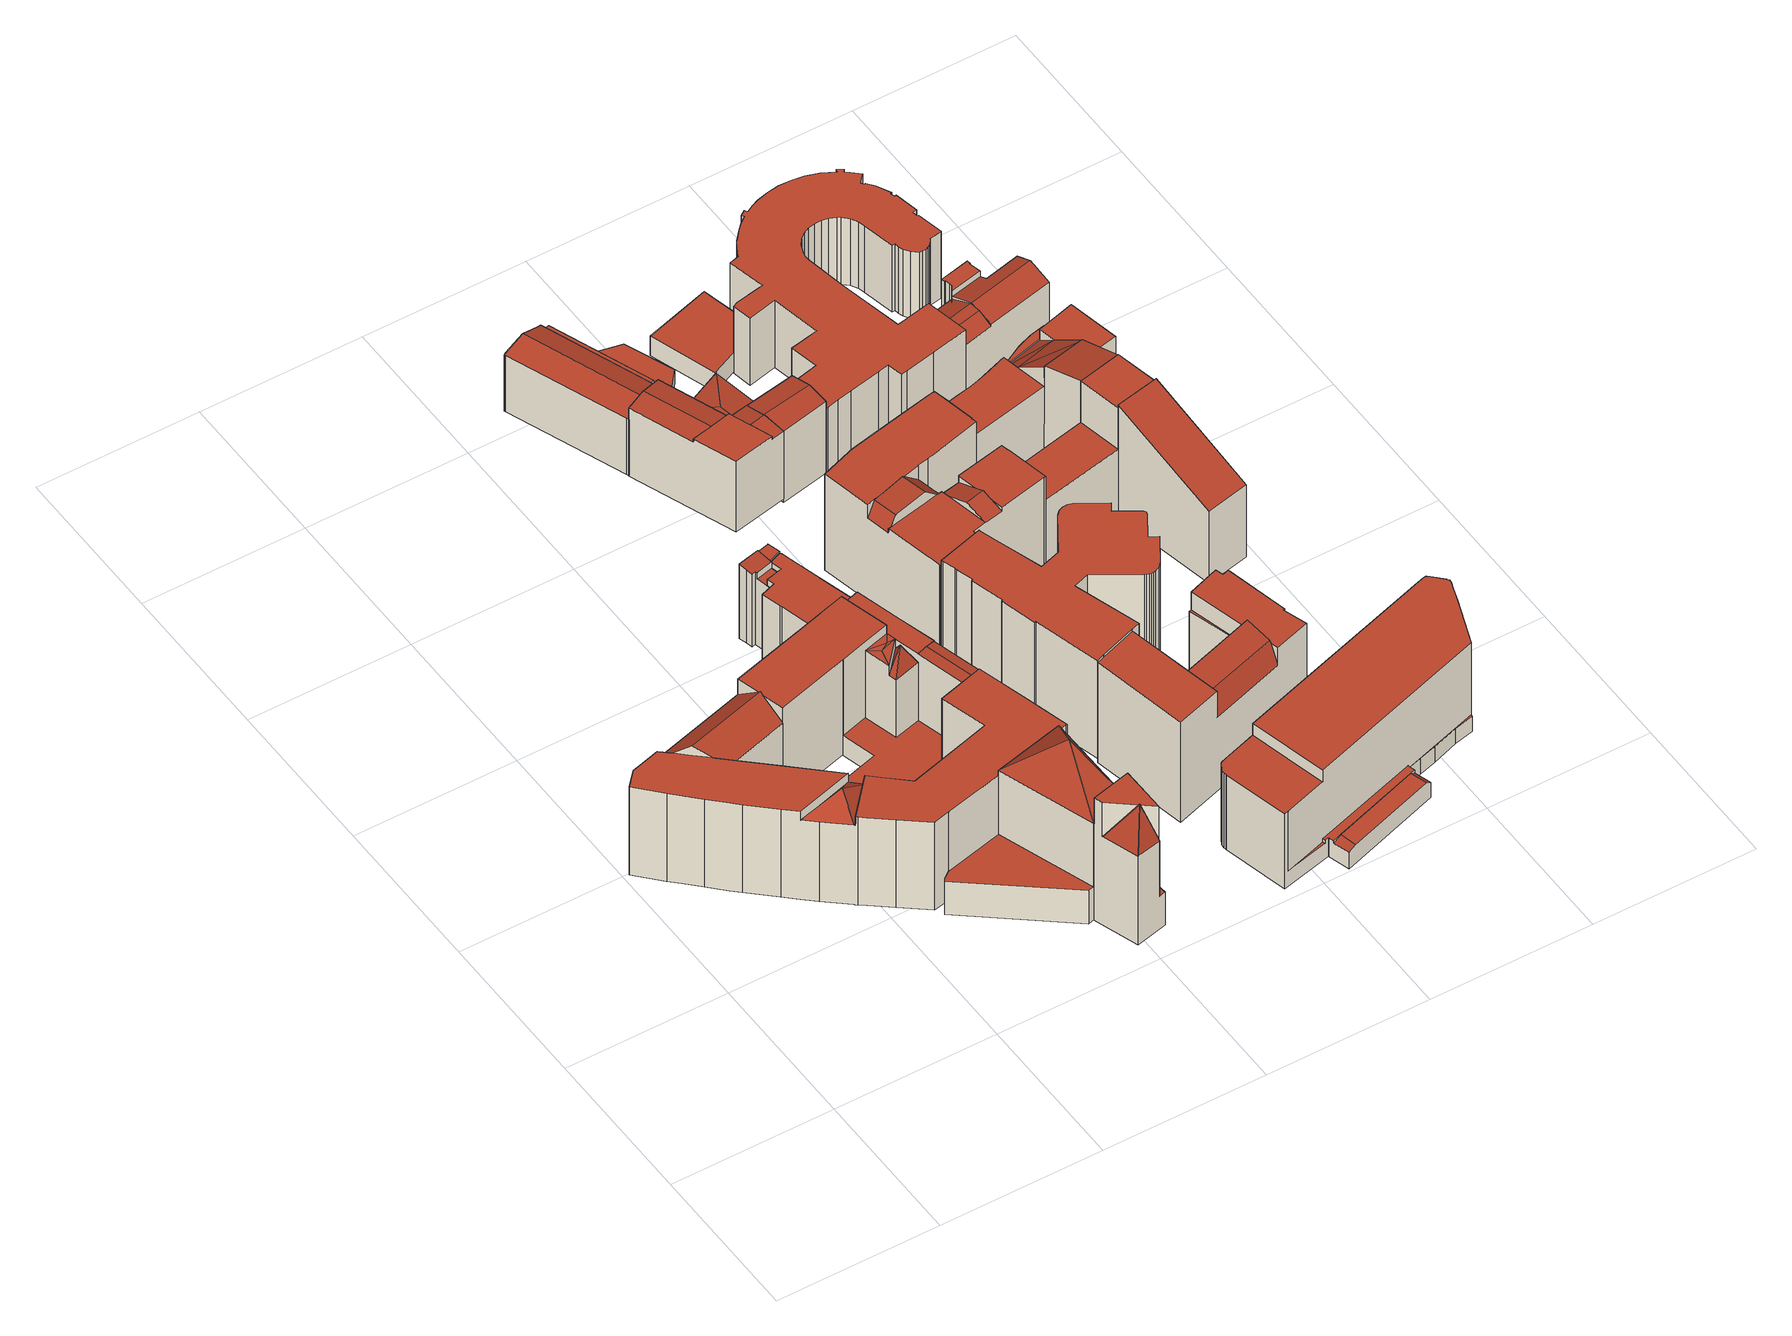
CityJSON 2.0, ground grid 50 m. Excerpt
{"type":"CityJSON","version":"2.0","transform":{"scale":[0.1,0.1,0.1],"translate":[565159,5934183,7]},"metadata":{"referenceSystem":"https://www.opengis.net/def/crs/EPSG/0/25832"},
"CityObjects":{
"building1":{"type":"Building","attributes":{"Gemeindeschluessel":"02000000","Geometrietyp2DReferenz":"3000","function":"31001_1120","roofType":"1000","measuredHeight":36.28,"storeysAboveGround":8},"geometry":[{"type":"MultiSurface","lod":"2","boundaries":[[[0,1,2,3,4,5]],[[6,7,8,9,10,2,1]],[[11,12,13,14]],[[15,16,12,11]],[[17,18,19,12,16]],[[19,20,13,12]],[[21,22,23]],[[24,21,23]],[[25,24,23]],[[26,24,25]],[[27,28,29]],[[30,27,29]],[[31,27,30]],[[26,21,24]],[[26,22,21]],[[31,28,27]],[[32,33,34,35,36]],[[33,37,38,39,34]],[[5,40,0]],[[13,41,42,14]],[[43,44,45,46]],[[47,8,7,48]],[[17,49,50,18]],[[9,51,10]],[[3,52,4]],[[53,54,55,56]],[[57,58,59,60]],[[60,59,61,62]],[[62,61,63,64]],[[65,66,67,68]],[[68,67,69,70]],[[70,69,71,72]],[[72,71,58,57]],[[73,74,75,22]],[[76,77,78,79]],[[28,26,25,29]],[[80,31,30,81]],[[38,82,39]],[[35,83,36]],[[84,85,86,87]],[[88,89,90,91]],[[92,93,94,95]],[[95,94,96,97]],[[71,69,67,66,98,99,100,78,77,101,102,96,94,93,103,104,105,106,63,61,59,58]],[[22,26,83,35,107,39,82,108,109,110,73]],[[111,112,55,54,113,114,115,116,117,118,119,120,121,86,85,122,123,124,125,126,127,128,129,130,131,50,49]],[[132,133,41,13,20,134,135,136,48,7,6]],[[137,138,139,140,141,142,143,144,87,86,121,120,119,118,117,116,115,114]],[[130,129,128,127,145,146,147,148]],[[109,108,82,38,37,123,122,85,84,149,150,151,152,153,154,79,78,100,110]],[[90,155,156,40,5,4,52,157,158,159,160,161,162,163,164,165,166,91]],[[136,135,134,167,168,169,170,80,81,171,172,173,174,175,176,177,47,48]],[[87,144,143,142,141,140,139,138,137,178,53,56,179,180,181,182,183,184,43,46,185,186,187,188,189,88,91,166,165,164,163,162,161,160,65,68,70,72,57,60,62,64,190,191,192,193,92,95,97,194,195,76,79,154,153,152,151,150,149,84],[196,197,198,199,200,201,202,148,147,146,145],[203,204,205,206,207,208,209]],[[210,211,212,213,214,45,44,42,41,133,132,6,215,0,40,156,155,90,89]],[[3,216,10,51,217,218,219,75,74,159,158,157,52]],[[184,183,15,11,14,42,44,43]],[[9,205,204,217,51]],[[8,47,177,176,207,206,205,9]],[[182,181,180,111,49,17,16,15,183]],[[131,130,148,202,201,200,199,20,19,18,50]],[[193,192,191,105,104,103,93,92]],[[102,101,77,76,195,194,97,96]],[[126,125,124,123,37,33,32,170,169]],[[198,197,196,169,168,167]],[[145,127,126,169,196]],[[176,175,174,209,208,207]],[[34,39,107,35]],[[170,32,36,83,26,28,31,80]],[[171,81,30,29,25,23,172]],[[159,74,73,110,100,99,98]],[[160,159,98,66,65]],[[63,106,105,191,190,64]],[[203,209,174,173,218,217,204]],[[173,172,23,22,75,219,218]],[[53,178,137,114,113,54]],[[199,198,167,134,20]],[[179,56,55,112,111,180]],[[215,6,1,0]],[[10,216,3,2]],[[185,46,45,214,213,186]],[[189,188,211,210,89,88]],[[187,186,213,212,211,188]]],"semantics":{"surfaces":[{"type":"RoofSurface"},{"type":"WallSurface"},{"type":"GroundSurface"}],"values":[0,0,0,0,0,0,0,0,0,0,0,0,0,0,0,0,0,0,1,1,1,1,1,1,1,1,1,1,1,1,1,1,1,1,1,1,1,1,1,1,1,1,1,0,0,0,1,1,1,1,1,0,2,0,0,1,1,1,1,1,1,1,1,1,1,1,1,1,1,1,1,1,1,1,1,1,1,1,1,1,1,1]}}]},
"building2":{"type":"Building","attributes":{"Gemeindeschluessel":"02000000","Geometrietyp2DReferenz":"3000","function":"31001_2010","roofType":"4000","measuredHeight":50.1,"storeysAboveGround":14},"geometry":[{"type":"MultiSurface","lod":"2","boundaries":[[[220,221,222,223,224,225]],[[226,227,228,229]],[[229,228,230]],[[231,232,228,227]],[[233,234,235,236]],[[237,238,239,240]],[[241,238,237]],[[232,230,228]],[[242,238,243]],[[242,244,239,238]],[[245,222,221,246]],[[246,221,220,247]],[[248,223,222,245]],[[224,226,229,225]],[[231,236,235,232]],[[239,234,233,240]],[[241,243,238]],[[249,250,251,252]],[[252,251,253,254]],[[254,253,255,256]],[[256,255,257,258]],[[258,257,259,260]],[[261,262,263,248,245,246,247,249,252,254,256,258,260]],[[263,262,241,237,240,233,236,231,227]],[[249,247,220,225,229,230,264,250]],[[264,230,232,235,234,239,244,265]],[[262,261,266,265,244,242,243,241]],[[266,261,260,259]],[[248,263,227,226,224,223]],[[266,259,257,255,253,251,250,264,265]]],"semantics":{"surfaces":[{"type":"RoofSurface"},{"type":"WallSurface"},{"type":"GroundSurface"}],"values":[0,0,0,0,0,0,0,0,0,0,1,1,1,1,1,1,1,1,1,1,1,1,2,1,1,1,1,1,1,0]}}]},
"building3":{"type":"Building","attributes":{"Gemeindeschluessel":"02000000","Geometrietyp2DReferenz":"3000","function":"31001_2010","roofType":"1000","measuredHeight":27.23,"storeysAboveGround":8},"geometry":[{"type":"MultiSurface","lod":"2","boundaries":[[[267,268,269,270,271,272,273,274,275]],[[273,276,277,278,279,280]],[[280,274,273]],[[281,271,270,282]],[[283,269,268,284]],[[284,268,267,285]],[[285,267,275,286]],[[287,288,289,290]],[[291,279,278,292]],[[292,278,277,293]],[[272,276,273]],[[294,295,296,297]],[[298,287,290,294,297,283,284,285,286,291,292,293]],[[282,270,269,283,297,296]],[[295,294,290,289]],[[287,298,272,271,281,288]],[[298,293,277,276,272]],[[291,286,275,274,280,279]],[[295,289,288,281,282,296]]],"semantics":{"surfaces":[{"type":"RoofSurface"},{"type":"WallSurface"},{"type":"GroundSurface"}],"values":[0,0,1,1,1,1,1,1,1,1,1,1,2,1,1,1,1,1,0]}}]},
"building4":{"type":"Building","attributes":{"Gemeindeschluessel":"02000000","Geometrietyp2DReferenz":"3000","function":"31001_3070","roofType":"3100","measuredHeight":22.84,"storeysAboveGround":5},"geometry":[{"type":"MultiSurface","lod":"2","boundaries":[[[299,300,301,302,303]],[[304,305,306,307]],[[308,309,305,304]],[[301,310,311,302]],[[312,313,314,315]],[[316,300,299,317]],[[318,319,320,321]],[[321,320,322,323]],[[324,318,321,323,312,315,308,304,307,325,316,317,326]],[[309,308,315,314]],[[326,317,299,303]],[[312,323,322,327,313]],[[319,318,324,311]],[[324,326,303,302,311]],[[316,325,328,310,301,300]],[[325,307,306,329,328]],[[327,322,320,319,311,310,328,329]],[[327,329,306,305,309,314,313]]],"semantics":{"surfaces":[{"type":"RoofSurface"},{"type":"WallSurface"},{"type":"GroundSurface"}],"values":[0,1,1,1,1,1,1,1,2,1,1,1,1,1,1,1,0,0]}}]},
"building5":{"type":"Building","attributes":{"Gemeindeschluessel":"02000000","Geometrietyp2DReferenz":"3000","function":"31001_2010","roofType":"3100","measuredHeight":26.05,"storeysAboveGround":7},"geometry":[{"type":"MultiSurface","lod":"2","boundaries":[[[330,331,332,333,334]],[[335,336,337,338,339,331,340,341,342,343]],[[335,344,345,346,347,348]],[[343,349,350,345,344]],[[330,340,331]],[[339,338,351]],[[348,336,335]],[[343,342,349]],[[352,347,346,353]],[[354,355,356,357,352,353,358]],[[359,356,355,334,333]],[[351,338,337,357,356,359]],[[335,343,344]],[[358,353,346,345,350]],[[354,358,350,349,342,341]],[[352,357,337,336,348,347]],[[355,354,341,340,330,334]],[[331,339,332]],[[351,359,333,332,339]]],"semantics":{"surfaces":[{"type":"RoofSurface"},{"type":"WallSurface"},{"type":"GroundSurface"}],"values":[0,0,0,0,1,1,1,1,1,2,1,1,1,1,1,1,1,1,0]}}]},
"building6":{"type":"Building","attributes":{"Gemeindeschluessel":"02000000","Geometrietyp2DReferenz":"3000","function":"31001_3070","roofType":"1000","measuredHeight":4.9,"storeysAboveGround":1},"geometry":[{"type":"MultiSurface","lod":"2","boundaries":[[[360,361,362,363]],[[360,364,365,361]],[[364,366,367,365]],[[367,366,368,369]],[[369,368,370,371]],[[372,371,370,373]],[[372,373,374,375]],[[362,375,374,363]],[[364,360,363,374,373,370,368,366]],[[361,365,367,369,371,372,375,362]]],"semantics":{"surfaces":[{"type":"WallSurface"},{"type":"GroundSurface"},{"type":"RoofSurface"}],"values":[0,0,0,0,0,0,0,0,1,2]}}]},
"building7":{"type":"Building","attributes":{"Gemeindeschluessel":"02000000","Geometrietyp2DReferenz":"3000","function":"31001_2010","roofType":"1000","measuredHeight":35.73,"storeysAboveGround":9},"geometry":[{"type":"MultiSurface","lod":"2","boundaries":[[[376,377,378,379,380,381,382,383,384,385,386,387,388,389,390,391,392,393,394,395,396,397,398,399,400,401,402,403,404,405,406,407,408,409,410,411,412,413,414,415,416,417,418,419]],[[420,421,422,423,424,425,426,427,428,429,430,431,432,433,434,435,436,437,438,439,440,441,442,443,444,445,446,447,448,449,450,451,452,453,454,455,456,457,458,459,460,461,462,463]],[[463,462,377,376]],[[462,461,378,377]],[[461,460,379,378]],[[460,459,380,379]],[[459,458,381,380]],[[458,457,382,381]],[[457,456,383,382]],[[456,455,384,383]],[[455,454,385,384]],[[454,453,386,385]],[[453,452,387,386]],[[452,451,388,387]],[[451,450,389,388]],[[450,449,390,389]],[[449,448,391,390]],[[448,447,392,391]],[[447,446,393,392]],[[446,445,394,393]],[[445,444,395,394]],[[444,443,396,395]],[[443,442,397,396]],[[442,441,398,397]],[[441,440,399,398]],[[440,439,400,399]],[[439,438,401,400]],[[438,437,402,401]],[[437,436,403,402]],[[436,435,404,403]],[[435,434,405,404]],[[434,433,406,405]],[[433,432,407,406]],[[432,431,408,407]],[[431,430,409,408]],[[430,429,410,409]],[[429,428,411,410]],[[428,427,412,411]],[[427,426,413,412]],[[426,425,414,413]],[[425,424,415,414]],[[424,423,416,415]],[[423,422,417,416]],[[422,421,418,417]],[[421,420,419,418]],[[420,463,376,419]]],"semantics":{"surfaces":[{"type":"GroundSurface"},{"type":"RoofSurface"},{"type":"WallSurface"}],"values":[0,1,2,2,2,2,2,2,2,2,2,2,2,2,2,2,2,2,2,2,2,2,2,2,2,2,2,2,2,2,2,2,2,2,2,2,2,2,2,2,2,2,2,2,2,2]}}]},
"building8":{"type":"Building","attributes":{"Gemeindeschluessel":"02000000","Geometrietyp2DReferenz":"3000","function":"31001_2010","roofType":"1000","measuredHeight":35.59,"storeysAboveGround":9},"geometry":[{"type":"MultiSurface","lod":"2","boundaries":[[[464,465,466,467,468,469]],[[467,470,471,472,468]],[[470,473,474,475,476,471]],[[477,478,479,480,481,482]],[[483,484,485,486,479,478]],[[480,487,486,488,489,490,491,492,493,494,495]],[[496,497,498,499]],[[499,498,500,501]],[[475,502,476]],[[465,503,466]],[[473,504,474]],[[482,504,477]],[[483,505,484]],[[506,507,508,509]],[[510,511,512,513]],[[513,512,514,515]],[[515,514,516,517]],[[517,516,518,519]],[[519,518,520,521]],[[521,520,522,523]],[[524,494,493,525]],[[526,492,491,527]],[[527,491,490,528]],[[528,490,489,529]],[[485,488,486]],[[480,495,481]],[[530,531,532,533]],[[533,532,534,535]],[[535,534,536,537]],[[537,536,538,539]],[[539,538,540,541]],[[500,542,543,544,511,510,545,546,547,501]],[[548,549,550,551,552,553,554,555,556]],[[557,558,559,560,561,562,541,540,563,564,565,503,465,464,469,566,497,496]],[[529,567,568,506,509,530,533,535,537,539,541,562,561,560,559,558,557,496,499,501,547,546,545,510,513,515,517,519,521,523,569,570,526,527,528],[571,551,550,549,548,572,573,574]],[[566,575,472,576,476,502,556,555,577,578,522,520,518,516,514,512,511,544,543,542,500,498,497]],[[502,475,474,504,573,572,548,556]],[[579,580,473,470,467,466]],[[504,482,481,495,574,573]],[[506,568,567,529,489,488,485,484,505,507]],[[578,581,525,493,492,526,570,569,523,522]],[[571,574,495,494,524,552,551]],[[582,483,478,477]],[[486,487,480,479]],[[554,583,581,578,577,555]],[[471,476,576,472]],[[531,530,509,508]],[[469,468,472,575,566]],[[553,552,524,525,581,583,554]],[[565,564,563,540,538,536,534,532,531,508,507,505,483,582,477,504,473,580,579,466,503]]],"semantics":{"surfaces":[{"type":"RoofSurface"},{"type":"WallSurface"},{"type":"GroundSurface"}],"values":[0,0,0,0,0,0,1,1,1,1,1,1,1,1,1,1,1,1,1,1,1,1,1,1,1,1,1,1,1,1,1,1,1,1,2,0,1,1,1,1,1,1,1,1,1,1,1,1,0,0]}}]},
"building9":{"type":"Building","attributes":{"Gemeindeschluessel":"02000000","Geometrietyp2DReferenz":"3000","function":"31001_2010","roofType":"1000","measuredHeight":36.63,"storeysAboveGround":10},"geometry":[{"type":"MultiSurface","lod":"2","boundaries":[[[584,585,586,587,588,589,590]],[[591,592,585,584]],[[593,594,595,592,591]],[[588,587,596,597]],[[598,599,600,601]],[[601,600,602,603]],[[604,605,606,607]],[[607,606,608,609]],[[610,611,612,613]],[[613,612,614,615]],[[594,616,595]],[[617,598,601,603,618,619,620,604,607,609,610,613,615]],[[621,593,591,584,590,622]],[[617,615,614,616,594,593,621,623]],[[586,585,592,595]],[[611,610,609,608]],[[624,596,587,586]],[[604,620,597,596,624,605]],[[620,619,589,588,597]],[[619,618,622,590,589]],[[599,598,617,623]],[[622,618,603,602]],[[624,586,595,616,614,612,611,608,606,605]],[[602,600,599,623,621,622]]],"semantics":{"surfaces":[{"type":"RoofSurface"},{"type":"WallSurface"},{"type":"GroundSurface"}],"values":[0,0,0,0,1,1,1,1,1,1,1,2,1,1,1,1,1,1,1,1,1,1,0,0]}}]},
"building10":{"type":"Building","attributes":{"Gemeindeschluessel":"02000000","Geometrietyp2DReferenz":"3000","function":"31001_2010","roofType":"3100","measuredHeight":27.6,"storeysAboveGround":8},"geometry":[{"type":"MultiSurface","lod":"2","boundaries":[[[625,626,347,627]],[[628,629,630,631]],[[631,630,632,633]],[[634,625,627,628,631,633,635]],[[636,637,635,633,632]],[[638,626,625,634,350]],[[350,634,635,637]],[[629,628,627,347]],[[350,637,636,638]],[[629,347,626,638,636,632,630]]],"semantics":{"surfaces":[{"type":"WallSurface"},{"type":"GroundSurface"},{"type":"RoofSurface"}],"values":[0,0,0,1,0,0,0,0,2,2]}}]},
"building11":{"type":"Building","attributes":{"Gemeindeschluessel":"02000000","Geometrietyp2DReferenz":"3000","function":"31001_2020","roofType":"1000","measuredHeight":19.82},"geometry":[{"type":"MultiSurface","lod":"2","boundaries":[[[639,640,641,642]],[[643,644,645,646]],[[643,642,641,644]],[[644,641,640,645]],[[645,640,639,646]],[[646,639,642,643]]],"semantics":{"surfaces":[{"type":"RoofSurface"},{"type":"GroundSurface"},{"type":"WallSurface"}],"values":[0,1,2,2,2,2]}}]},
"building12":{"type":"Building","attributes":{"Gemeindeschluessel":"02000000","Geometrietyp2DReferenz":"3000","function":"31001_2010","roofType":"3200","measuredHeight":6.89,"storeysAboveGround":1},"geometry":[{"type":"MultiSurface","lod":"2","boundaries":[[[647,648,649,650]],[[651,652,648,647]],[[653,650,649,654]],[[654,649,648,655]],[[655,648,652,628]],[[627,653,654,655,628]],[[650,653,627,656]],[[656,627,628,652,651]],[[656,651,647,650]]],"semantics":{"surfaces":[{"type":"RoofSurface"},{"type":"WallSurface"},{"type":"GroundSurface"}],"values":[0,0,1,1,1,2,1,1,0]}}]},
"building13":{"type":"Building","attributes":{"Gemeindeschluessel":"02000000","Geometrietyp2DReferenz":"3000","function":"31001_2010","roofType":"1000","measuredHeight":31.68,"storeysAboveGround":8},"geometry":[{"type":"MultiSurface","lod":"2","boundaries":[[[657,658,659,660,661,662,663,664,665,666,667,668,669,670]],[[671,672,673,674,675,676,677,678,679]],[[680,681,682,683]],[[681,684,685,682]],[[684,686,687,685]],[[688,689,690]],[[691,692,693,694,695,696,697]],[[698,670,669,699]],[[699,669,668,700]],[[700,668,667,701]],[[701,667,666,702]],[[702,666,665,703]],[[703,665,664,704]],[[704,664,663,705]],[[706,659,658,707]],[[707,658,657,708]],[[708,657,670,698]],[[661,709,710,662]],[[694,674,673,695]],[[711,678,677,712]],[[688,676,675,689]],[[713,714,715,716]],[[716,715,717,718]],[[718,717,719,720]],[[720,719,721,722]],[[722,721,723,724]],[[724,723,725,726]],[[726,725,727,728]],[[728,727,729,730]],[[730,729,731,732]],[[732,731,733,734]],[[735,692,691,736]],[[737,697,696,738]],[[714,713,705,663,662,710]],[[735,736,737,738,739,740,741,711,712,706,707,708,698,699,700,701,702,703,704,705,713,716,718,720,722,724,726,728,730,732,734]],[[709,661,660,690,689,675,674,694,693,742]],[[706,712,677,676,688,690,660,659]],[[671,679,683,682,685,687]],[[741,740,686,684,681,680]],[[742,693,692,735,734,733]],[[737,736,691,697]],[[711,741,680,683,679,678]],[[740,739,672,671,687,686]],[[739,738,696,695,673,672]],[[742,733,731,729,727,725,723,721,719,717,715,714,710,709]]],"semantics":{"surfaces":[{"type":"RoofSurface"},{"type":"WallSurface"},{"type":"GroundSurface"}],"values":[0,0,0,0,0,0,0,1,1,1,1,1,1,1,1,1,1,1,1,1,1,1,1,1,1,1,1,1,1,1,1,1,1,1,2,1,1,1,1,1,1,1,1,1,0]}}]},
"building14":{"type":"Building","attributes":{"Gemeindeschluessel":"02000000","Geometrietyp2DReferenz":"3000","function":"31001_2461","roofType":"1000","measuredHeight":7.02},"geometry":[{"type":"MultiSurface","lod":"2","boundaries":[[[743,744,745,746]],[[746,745,747,748]],[[749,750,751,752]],[[752,751,753,754]],[[755,756,754,753]],[[757,758,744,743]],[[756,755,758,757]],[[750,749,748,747]],[[748,749,752,754,756,757,743,746]],[[750,747,745,744,758,755,753,751]]],"semantics":{"surfaces":[{"type":"WallSurface"},{"type":"GroundSurface"},{"type":"RoofSurface"}],"values":[0,0,0,0,0,0,0,0,1,2]}}]},
"building15":{"type":"Building","attributes":{"name":"Klinik","Gemeindeschluessel":"02000000","Geometrietyp2DReferenz":"3000","function":"31001_2010","roofType":"2100","measuredHeight":41.38,"storeysAboveGround":11},"geometry":[{"type":"MultiSurface","lod":"2","boundaries":[[[759,760,761,762,763,764,765,766,767,768,769,770,771,772]],[[773,774,775,776]],[[777,778,779]],[[762,777,779]],[[780,781,782,777,762]],[[783,784,785,780,762]],[[786,787,788,789]],[[790,791,792,793,794]],[[795,796,797,798]],[[799,800,777,801,802,803,804]],[[779,805,806]],[[807,772,771,808]],[[808,771,770,809]],[[809,770,769,810]],[[810,769,768,811]],[[811,768,767,812]],[[812,767,766,813]],[[813,766,765,814]],[[779,806,764,763]],[[779,763,762]],[[815,760,759,816]],[[816,759,772,807]],[[817,776,775,818]],[[778,819,820,779]],[[779,820,821,805]],[[777,782,801]],[[761,783,762]],[[785,789,788,780]],[[786,793,792,787]],[[773,790,794,774]],[[790,798,797,791]],[[822,796,795,823]],[[824,825,826,827]],[[827,826,828,829]],[[819,800,799,830]],[[831,804,803,832]],[[832,803,802,833]],[[777,800,819,778]],[[834,835,836,837]],[[838,836,835,821,820,819,830,828,826,825]],[[814,765,764,806,805,821,835,834]],[[839,781,780,788,787,792,791,797,796,822]],[[840,817,818,841,842,815,816,807,808,809,810,811,812,813,814,834,837,843,824,827,829,831,832,833,839,822,823]],[[817,840,790,773,776]],[[842,841,793,786,789,785,784]],[[831,829,828,830,799,804]],[[824,843,838,825]],[[843,837,836,838]],[[840,823,795,798,790]],[[839,833,802,801,782,781]],[[841,818,775,774,794,793]],[[815,842,784,783,761,760]]],"semantics":{"surfaces":[{"type":"RoofSurface"},{"type":"WallSurface"},{"type":"GroundSurface"}],"values":[0,0,0,0,0,0,0,0,0,0,0,1,1,1,1,1,1,1,1,1,1,1,1,1,1,1,1,1,1,1,1,1,1,1,1,1,1,1,1,0,1,1,2,1,1,1,1,1,1,1,1,1]}}]},
"building16":{"type":"Building","attributes":{"Gemeindeschluessel":"02000000","Geometrietyp2DReferenz":"3000","function":"31001_1120","roofType":"1000","measuredHeight":24.4,"storeysAboveGround":8},"geometry":[{"type":"MultiSurface","lod":"2","boundaries":[[[844,845,846,847,848,849,850,851,852,853,854,855,856,857,858,859,860,861,862,863,864,865,866,867,868,869,870,871,872,873,874,875,876,877,878,879,880,881,882,883,884,885,886,887,888,889,890,891,892,893,894,895,896,897,898,899,900,901,902,903,904,905,906,907,908,909,910,911,912,913,914,915,916,917,918,919,920,921,922,923,924,925,926,927,928,929,930,931,932,933,934,935,936]],[[937,938,939,940,941,942,943,944,945,946,947,948,949,950,951,952,953,954,955,956,957,958,959,960,961,962,963,964,965,966,967,968,969,970,971,972,973,974,975,976,977,978,979,980,981,982,983,984,985,986,987,988,989,990,991,992,993,994,995,996,997,998,999,1000,1001,1002,1003,1004,1005,1006,1007,1008,1009,1010,1011,1012,1013,1014,1015,1016,1017,1018,1019,1020,1021,1022,1023,1024,1025,1026,1027,1028,1029]],[[1029,1028,845,844]],[[1028,1027,846,845]],[[1027,1026,847,846]],[[1026,1025,848,847]],[[1025,1024,849,848]],[[1024,1023,850,849]],[[1023,1022,851,850]],[[1022,1021,852,851]],[[1021,1020,853,852]],[[1020,1019,854,853]],[[1019,1018,855,854]],[[1018,1017,856,855]],[[1017,1016,857,856]],[[1016,1015,858,857]],[[1015,1014,859,858]],[[1014,1013,860,859]],[[1013,1012,861,860]],[[1012,1011,862,861]],[[1011,1010,863,862]],[[1010,1009,864,863]],[[1009,1008,865,864]],[[1008,1007,866,865]],[[1007,1006,867,866]],[[1006,1005,868,867]],[[1005,1004,869,868]],[[1004,1003,870,869]],[[1003,1002,871,870]],[[1002,1001,872,871]],[[1001,1000,873,872]],[[1000,999,874,873]],[[999,998,875,874]],[[998,997,876,875]],[[997,996,877,876]],[[996,995,878,877]],[[995,994,879,878]],[[994,993,880,879]],[[993,992,881,880]],[[992,991,882,881]],[[991,990,883,882]],[[990,989,884,883]],[[989,988,885,884]],[[988,987,886,885]],[[987,986,887,886]],[[986,985,888,887]],[[985,984,889,888]],[[984,983,890,889]],[[983,982,891,890]],[[982,981,892,891]],[[981,980,893,892]],[[980,979,894,893]],[[979,978,895,894]],[[978,977,896,895]],[[977,976,897,896]],[[976,975,898,897]],[[975,974,899,898]],[[974,973,900,899]],[[973,972,901,900]],[[972,971,902,901]],[[971,970,903,902]],[[970,969,904,903]],[[969,968,905,904]],[[968,967,906,905]],[[967,966,907,906]],[[966,965,908,907]],[[965,964,909,908]],[[964,963,910,909]],[[963,962,911,910]],[[962,961,912,911]],[[961,960,913,912]],[[960,959,914,913]],[[959,958,915,914]],[[958,957,916,915]],[[957,956,917,916]],[[956,955,918,917]],[[955,954,919,918]],[[954,953,920,919]],[[953,952,921,920]],[[952,951,922,921]],[[951,950,923,922]],[[950,949,924,923]],[[949,948,925,924]],[[948,947,926,925]],[[947,946,927,926]],[[946,945,928,927]],[[945,944,929,928]],[[944,943,930,929]],[[943,942,931,930]],[[942,941,932,931]],[[941,940,933,932]],[[940,939,934,933]],[[939,938,935,934]],[[938,937,936,935]],[[937,1029,844,936]]],"semantics":{"surfaces":[{"type":"GroundSurface"},{"type":"RoofSurface"},{"type":"WallSurface"}],"values":[0,1,2,2,2,2,2,2,2,2,2,2,2,2,2,2,2,2,2,2,2,2,2,2,2,2,2,2,2,2,2,2,2,2,2,2,2,2,2,2,2,2,2,2,2,2,2,2,2,2,2,2,2,2,2,2,2,2,2,2,2,2,2,2,2,2,2,2,2,2,2,2,2,2,2,2,2,2,2,2,2,2,2,2,2,2,2,2,2,2,2,2,2,2,2]}}]},
"building17":{"type":"Building","attributes":{"Gemeindeschluessel":"02000000","Geometrietyp2DReferenz":"3000","function":"31001_2050","roofType":"3100","measuredHeight":22.27,"storeysAboveGround":4},"geometry":[{"type":"MultiSurface","lod":"2","boundaries":[[[1030,1031,1032,1033,1034,1035,1036,1037]],[[1033,1032,1038,1039,1040]],[[1041,1042,1043,1039,1038]],[[1044,1045,1046,1047,1048,1049,1050,1051,1052,1053,1054,1055,1056,1057,1058,1059]],[[1035,1034,1060,1061]],[[1062,1037,1036,1063]],[[1064,1031,1030,1065]],[[1065,1030,1037,1062]],[[1066,1058,1057,1067]],[[1067,1057,1056,1068]],[[1068,1056,1055,1069]],[[1069,1055,1054,1070]],[[1070,1054,1053,1071]],[[1071,1053,1052,1072]],[[1072,1052,1051,1073]],[[1073,1051,1050,1074]],[[1074,1050,1049,1075]],[[1075,1049,1048,1076]],[[1076,1048,1047,1077]],[[1077,1047,1046,1078]],[[1079,1045,1044,1080]],[[1042,1081,1043]],[[1082,1083,1084,1085]],[[1080,1044,1059,1060,1034,1033,1040,1086]],[[1087,1064,1065,1062,1063,1088,1066,1067,1068,1069,1070,1071,1072,1073,1074,1075,1076,1077,1078,1089,1090,1082,1085]],[[1064,1087,1041,1038,1032,1031]],[[1081,1042,1041,1087,1085,1084]],[[1082,1090,1091,1092,1083]],[[1091,1090,1089,1093]],[[1089,1078,1046,1045,1079,1093]],[[1066,1088,1061,1060,1059,1058]],[[1040,1039,1043]],[[1088,1063,1036,1035,1061]],[[1086,1040,1043,1081,1084,1083,1092]],[[1086,1092,1091,1093,1079,1080]]],"semantics":{"surfaces":[{"type":"RoofSurface"},{"type":"WallSurface"},{"type":"GroundSurface"}],"values":[0,0,0,0,0,1,1,1,1,1,1,1,1,1,1,1,1,1,1,1,1,1,1,1,2,1,1,1,1,1,1,1,1,0,0]}}]}
},
"vertices":[
[161,1008,359],[198,974,393],[452,1044,393],[450,1051,387],[431,1119,331],[130,1036,331],[236,940,359],[267,912,330],[472,969,330],[472,969,331],[453,1037,387],[321,653,328],[444,646,381],[499,702,327],[321,653,327],[358,621,328],[427,562,330],[429,560,327],[531,673,327],[530,673,327],[530,674,327],[839,1045,357],[858,1075,356],[778,1053,356],[813,1028,357],[800,972,356],[866,1046,356],[840,984,401],[866,1046,322],[800,972,322],[806,949,322],[887,971,322],[928,820,354],[958,828,357],[917,979,357],[906,976,356],[887,971,354],[987,836,354],[946,987,354],[928,982,356],[130,1036,359],[499,702,359],[321,653,359],[283,687,38],[283,687,359],[210,754,359],[210,754,38],[472,969,111],[267,912,111],[429,560,359],[531,673,359],[472,969,387],[431,1119,387],[590,433,38],[590,433,359],[511,494,359],[511,494,38],[685,1396,38],[685,1396,321],[728,1411,321],[728,1411,38],[731,1412,321],[731,1412,38],[725,1434,321],[725,1434,38],[733,1219,38],[733,1219,321],[703,1330,321],[703,1330,38],[701,1336,321],[701,1336,38],[685,1394,321],[685,1394,38],[817,1225,356],[817,1225,387],[858,1075,387],[841,1368,38],[841,1368,321],[872,1257,321],[872,1257,38],[887,971,111],[806,949,111],[946,987,356],[887,971,356],[1067,545,38],[1067,545,359],[1064,544,359],[1064,544,38],[0,967,38],[0,967,359],[40,1011,359],[40,1011,38],[768,1483,38],[768,1483,321],[805,1498,321],[805,1498,38],[807,1493,321],[807,1493,38],[738,1203,321],[817,1225,321],[876,1241,321],[815,1462,321],[814,1468,321],[774,1457,321],[776,1450,321],[776,1447,321],[758,1442,321],[917,979,356],[917,1091,356],[915,1099,356],[876,1241,356],[434,556,359],[452,541,359],[618,439,359],[640,444,359],[755,471,359],[759,472,359],[843,492,359],[882,501,359],[926,512,359],[987,526,359],[1008,531,359],[1031,677,359],[987,836,359],[958,828,359],[928,820,359],[848,798,359],[887,656,359],[804,634,359],[628,586,359],[628,585,359],[561,645,359],[267,912,359],[362,827,359],[530,674,111],[499,702,111],[362,827,111],[640,444,38],[755,471,38],[759,472,38],[843,492,38],[882,501,38],[926,512,38],[987,526,38],[1008,531,38],[887,656,38],[804,634,38],[628,586,38],[628,585,38],[1031,677,38],[987,836,38],[946,987,38],[917,1091,38],[915,1099,38],[876,1241,38],[41,1012,359],[57,1016,359],[654,1180,387],[737,1202,387],[738,1203,387],[738,1203,38],[737,1202,38],[654,1180,38],[431,1119,38],[130,1036,38],[57,1016,38],[41,1012,38],[575,724,111],[765,776,111],[848,798,111],[928,820,111],[800,972,111],[778,1053,111],[696,1030,111],[724,926,111],[724,925,111],[501,864,111],[500,865,111],[618,439,38],[452,541,38],[434,556,38],[429,560,38],[427,562,38],[358,621,38],[321,653,38],[185,778,38],[138,824,38],[97,866,38],[68,894,38],[1,966,38],[758,1442,38],[776,1447,38],[776,1450,38],[774,1457,38],[814,1468,38],[815,1462,38],[848,798,38],[765,776,38],[575,724,38],[530,674,38],[530,673,38],[531,673,38],[561,645,38],[696,1030,38],[695,1031,38],[472,969,38],[500,865,38],[501,864,38],[724,925,38],[724,926,38],[1,966,359],[68,894,359],[97,866,359],[138,824,359],[185,778,359],[198,974,359],[452,1044,387],[695,1031,387],[696,1030,387],[778,1053,387],
[640,444,145],[615,426,145],[610,418,145],[902,188,145],[920,192,145],[818,486,145],[920,192,377],[920,192,378],[954,359,525],[818,486,377],[1037,538,377],[921,191,377],[1042,220,377],[930,166,471],[1044,75,471],[1042,220,471],[921,191,471],[930,165,347],[996,92,492],[1044,75,346],[930,166,346],[968,55,347],[1044,72,348],[968,55,348],[1044,72,346],[610,418,24],[615,426,24],[640,444,24],[902,188,24],[1064,544,24],[1064,544,145],[1079,467,145],[1079,467,24],[1087,388,145],[1087,388,24],[1088,310,145],[1088,310,24],[1083,231,145],[1083,231,24],[1049,223,145],[1049,223,24],[1064,77,24],[968,55,24],[920,192,24],[1037,538,145],[1044,72,145],[1064,77,145],
[697,1488,326],[702,1469,323],[713,1472,323],[715,1467,322],[768,1480,322],[768,1483,322],[765,1497,325],[757,1528,330],[691,1513,330],[768,1483,325],[805,1498,325],[794,1538,325],[793,1537,325],[757,1528,325],[768,1480,300],[715,1467,300],[713,1472,58],[702,1469,58],[697,1488,58],[691,1513,58],[776,1447,58],[776,1447,300],[725,1434,300],[725,1434,58],[793,1537,58],[794,1538,58],[805,1498,58],[731,1412,58],[731,1412,300],[728,1411,300],[728,1411,58],[768,1483,58],
[811,2545,236],[798,2580,236],[769,2572,236],[889,2256,236],[917,2267,236],[631,2533,56],[631,2533,261],[638,2535,263],[638,2535,56],[632,2529,56],[632,2529,261],[769,2572,261],[889,2256,261],[773,2162,56],[773,2162,261],[770,2168,261],[770,2168,56],[798,2580,56],[811,2545,56],[903,2219,56],[903,2219,261],[905,2213,261],[905,2213,56],[892,2208,266],[892,2208,56],[889,2256,56],[759,2569,56],[917,2267,56],[839,2187,284],[759,2569,264],[700,2552,284],
[846,1970,303],[902,1982,313],[909,1983,314],[832,2185,314],[773,2162,303],[994,1940,313],[973,1996,313],[972,1995,313],[972,1997,313],[916,1985,313],[846,1970,313],[895,1842,313],[1021,1868,313],[1000,1924,313],[997,1932,315],[1045,1942,315],[1044,1945,314],[1033,2007,301],[973,1996,301],[1021,1868,301],[1063,1877,301],[972,1997,303],[1033,2007,54],[1044,1945,54],[895,1842,54],[773,2162,54],[892,2208,54],[972,1995,54],[1063,1877,54],[892,2208,303],
[916,2271,61],[916,2271,110],[811,2545,110],[811,2545,61],[990,2299,61],[990,2299,110],[1051,2375,61],[1051,2375,110],[992,2524,61],[992,2524,110],[894,2544,61],[894,2544,110],[866,2535,110],[866,2535,61],[858,2560,61],[858,2560,110],
[1265,1201,16],[1314,1047,16],[1381,1068,16],[1451,1181,16],[1462,1192,16],[1477,1199,16],[1493,1199,16],[1507,1194,16],[1589,1143,16],[1573,1118,16],[1643,1074,16],[1648,1067,16],[1646,1059,16],[1602,989,16],[1628,973,16],[1577,892,16],[1566,880,16],[1552,874,16],[1545,873,16],[1539,873,16],[1533,874,16],[1526,876,16],[1521,879,16],[1397,957,16],[1348,941,16],[1413,739,16],[1387,730,16],[1275,692,16],[1250,683,16],[1194,889,16],[1190,888,16],[1161,999,16],[1165,1000,16],[1137,1103,16],[1140,1104,16],[1124,1155,16],[1126,1155,16],[1124,1162,16],[1112,1200,16],[1110,1205,16],[1112,1206,16],[1251,1245,16],[1251,1244,16],[1254,1236,16],[1254,1236,373],[1251,1244,373],[1251,1245,373],[1112,1206,373],[1110,1205,373],[1112,1200,373],[1124,1162,373],[1126,1155,373],[1124,1155,373],[1140,1104,373],[1137,1103,373],[1165,1000,373],[1161,999,373],[1190,888,373],[1194,889,373],[1250,683,373],[1275,692,373],[1387,730,373],[1413,739,373],[1348,941,373],[1397,957,373],[1521,879,373],[1526,876,373],[1533,874,373],[1539,873,373],[1545,873,373],[1552,874,373],[1566,880,373],[1577,892,373],[1628,973,373],[1602,989,373],[1646,1059,373],[1648,1067,373],[1643,1074,373],[1573,1118,373],[1589,1143,373],[1507,1194,373],[1493,1199,373],[1477,1199,373],[1462,1192,373],[1451,1181,373],[1381,1068,373],[1314,1047,373],[1265,1201,373],
[1068,1396,338],[1069,1392,338],[1078,1393,354],[1095,1397,385],[1078,1473,385],[1053,1466,338],[1199,1419,393],[1182,1498,393],[1108,1480,387],[1240,1427,354],[1257,1430,338],[1239,1513,338],[1188,1500,387],[1263,1405,354],[1276,1342,378],[1335,1355,378],[1330,1380,368],[1317,1442,344],[1257,1430,344],[1289,1280,354],[1291,1274,352],[1349,1286,352],[1340,1329,368],[1335,1355,368],[1349,1286,368],[1498,1317,368],[1503,1319,368],[1475,1451,368],[1474,1451,368],[1469,1474,368],[1317,1443,368],[1317,1442,368],[1021,1619,37],[1021,1619,387],[1115,1652,387],[1115,1652,37],[1126,1656,387],[1126,1656,37],[1239,1513,387],[1069,1392,354],[1257,1430,354],[1291,1274,354],[1247,1265,37],[1247,1265,354],[1250,1250,354],[1250,1250,37],[1411,1716,37],[1411,1716,387],[1420,1715,387],[1420,1715,37],[1423,1706,387],[1423,1706,37],[1423,1703,387],[1423,1703,37],[1430,1670,387],[1430,1670,37],[1448,1583,387],[1448,1583,37],[1447,1582,387],[1447,1582,37],[1317,1443,106],[1469,1474,106],[1474,1451,37],[1475,1451,37],[1503,1319,37],[1498,1317,37],[1251,1245,37],[1251,1245,354],[1112,1206,354],[1112,1206,37],[1111,1207,354],[1111,1207,37],[1110,1207,354],[1110,1207,37],[1109,1207,354],[1109,1207,37],[1108,1211,354],[1108,1211,37],[1206,1673,387],[1264,1685,387],[1266,1686,387],[1266,1686,37],[1264,1685,37],[1206,1673,37],[1239,1514,37],[1273,1521,37],[1299,1526,37],[1300,1526,37],[1300,1526,106],[1299,1526,106],[1273,1521,106],[1273,1521,387],[1239,1514,387],[1053,1466,37],[1068,1396,37],[1069,1392,37],[1099,1250,37],[1101,1244,37],[1107,1215,37],[1107,1215,354],[1101,1244,354],[1099,1250,354],[1053,1466,387],[1349,1286,37],[1291,1274,37],[1450,1565,37],[1469,1474,37],[1317,1443,37],[1239,1513,37],[1257,1430,37],[1317,1442,37],[1078,1473,387],[1182,1498,387],[1299,1527,387],[1450,1565,387],[1095,1397,354],[1199,1419,354],[1450,1565,106],[1276,1342,354],[1299,1527,106],
[1429,533,366],[1657,604,366],[1654,614,336],[1648,636,271],[1647,635,271],[1648,635,272],[1422,564,273],[1445,456,345],[1677,528,345],[1451,428,273],[1684,501,273],[1678,524,336],[1607,792,271],[1599,789,271],[1250,683,2],[1250,683,368],[1275,692,368],[1275,692,2],[1387,730,368],[1387,730,2],[1703,825,2],[1703,825,336],[1711,801,336],[1711,801,2],[1730,807,336],[1730,807,2],[1776,610,2],[1776,610,336],[1771,609,336],[1771,609,2],[1795,535,336],[1795,535,2],[1684,501,336],[1312,385,2],[1422,564,2],[1648,635,2],[1599,789,2],[1451,428,368],[1422,564,368],[1312,385,368],[1607,792,336],
[1044,1945,40],[1044,1945,315],[1033,2007,40],[1190,2034,40],[1190,2034,301],[1194,2014,306],[1194,2014,40],[1199,1982,313],[1199,1982,40],[1063,1877,40],[1212,1908,40],[1201,1969,316],[1212,1908,302],[1045,1943,316],
[1257,1430,248],[1317,1442,248],[1300,1526,248],[1239,1514,248],[1239,1514,50],[1300,1526,50],[1317,1442,50],[1257,1430,50],
[1078,2200,109],[1138,2313,101],[1135,2312,101],[990,2245,101],[1112,2021,109],[1190,2034,101],[990,2245,40],[1135,2312,40],[1138,2313,40],[1033,2007,101],
[1356,238,278],[1355,237,278],[1404,36,278],[1417,39,278],[1548,80,278],[1490,320,278],[1384,287,278],[1384,286,278],[1373,283,278],[1368,280,278],[1364,275,278],[1356,261,278],[1354,255,278],[1354,248,278],[1882,159,72],[1876,180,72],[1876,181,72],[1876,182,72],[1548,80,72],[1550,71,72],[1562,74,72],[1562,73,72],[1567,57,72],[1582,7,64],[1608,15,71],[1596,67,71],[1567,57,63],[1882,103,71],[1866,154,71],[1898,109,60],[1882,159,60],[1550,71,60],[1548,80,60],[1417,39,60],[2058,238,60],[2117,251,60],[2119,258,60],[1876,182,60],[1876,181,60],[1923,195,60],[1976,211,60],[1354,248,4],[1354,255,4],[1356,261,4],[1364,275,4],[1368,280,4],[1373,283,4],[1384,286,4],[1384,287,4],[1404,36,4],[1355,237,4],[1356,238,4],[1548,80,321],[1490,320,321],[1562,73,4],[1562,74,4],[2123,517,4],[2123,517,321],[2145,524,321],[2145,524,4],[2153,524,321],[2153,524,4],[2160,519,321],[2160,519,4],[2192,486,321],[2192,486,4],[2191,486,321],[2191,486,4],[2196,479,321],[2196,479,4],[2195,471,321],[2195,471,4],[2187,449,321],[2187,449,4],[2188,449,321],[2188,449,4],[2173,406,321],[2173,406,4],[2117,251,4],[2058,238,4],[1976,211,4],[1923,195,4],[1876,180,4],[1898,109,4],[1582,7,4],[2119,258,321],
[1138,2313,35],[1138,2313,105],[1135,2312,105],[1135,2312,35],[1067,2514,105],[1067,2514,35],[1271,2575,35],[1271,2575,105],[1277,2547,105],[1277,2547,35],[1287,2505,105],[1287,2505,35],[1318,2371,105],[1318,2371,35],[1229,2355,35],[1229,2355,105],
[1430,1670,316],[1448,1583,316],[1704,1636,316],[1684,1731,316],[1674,1781,316],[1665,1779,316],[1661,1777,316],[1617,1761,316],[1572,1747,316],[1546,1740,316],[1492,1729,316],[1431,1716,316],[1425,1711,316],[1423,1703,316],[1759,1371,282],[1731,1505,282],[1475,1451,282],[1503,1319,282],[1817,1763,316],[1806,1816,277],[1674,1781,277],[1837,1663,389],[1837,1664,389],[1838,1664,389],[1704,1636,388],[1704,1637,388],[1705,1635,389],[1732,1505,432],[1864,1533,432],[1837,1663,392],[1705,1635,392],[1759,1371,433],[1892,1398,433],[1864,1533,433],[1732,1505,433],[1731,1505,433],[1827,1046,293],[1959,1074,293],[1892,1398,444],[1759,1371,444],[1923,1847,316],[1806,1816,316],[1838,1664,316],[1896,1676,316],[1897,1676,316],[1956,1688,316],[1673,1783,277],[1665,1779,277],[1423,1703,30],[1425,1711,30],[1431,1716,30],[1492,1729,30],[1546,1740,30],[1572,1747,30],[1617,1761,30],[1661,1777,30],[1448,1583,30],[1430,1670,30],[1503,1319,30],[1475,1451,30],[1806,1816,281],[1674,1781,281],[1673,1783,281],[1959,1074,30],[1827,1046,30],[1881,1853,30],[1881,1853,281],[1923,1850,281],[1923,1850,30],[1923,1849,281],[1923,1849,30],[1923,1847,281],[1956,1688,30],[1897,1676,30],[1896,1676,30],[1748,1823,30],[1748,1823,281],[1793,1840,281],[1793,1840,30],[1840,1850,281],[1837,1664,30],[1759,1371,30],[1732,1505,30],[1704,1637,30],[1840,1850,30],
[1701,2611,30],[1705,2620,30],[1722,2609,30],[1716,2601,30],[1728,2592,30],[1753,2569,30],[1730,2544,30],[1737,2535,30],[1740,2537,30],[1757,2514,30],[1778,2472,30],[1773,2470,30],[1778,2457,30],[1783,2458,30],[1798,2385,30],[1785,2382,30],[1788,2365,30],[1792,2366,30],[1809,2286,30],[1770,2278,30],[1765,2269,30],[1758,2261,30],[1750,2256,30],[1741,2252,30],[1731,2251,30],[1721,2252,30],[1704,2266,30],[1692,2284,30],[1687,2298,30],[1685,2312,30],[1676,2311,30],[1655,2409,30],[1650,2429,30],[1638,2450,30],[1620,2467,30],[1612,2473,30],[1592,2481,30],[1572,2485,30],[1551,2485,30],[1530,2481,30],[1510,2471,30],[1493,2457,30],[1479,2438,30],[1471,2418,30],[1467,2399,30],[1468,2381,30],[1492,2253,30],[1504,2199,30],[1533,2063,30],[1641,2085,30],[1642,2078,30],[1669,1953,30],[1556,1929,30],[1462,1910,30],[1443,1906,30],[1433,1955,30],[1399,1947,30],[1301,1927,30],[1256,1918,30],[1220,1910,30],[1212,1908,30],[1199,1982,30],[1194,2014,30],[1190,2034,30],[1194,2035,30],[1264,2051,30],[1275,2054,30],[1277,2054,30],[1258,2140,30],[1345,2158,30],[1314,2308,30],[1226,2288,30],[1214,2348,30],[1229,2355,30],[1301,2368,30],[1318,2371,30],[1292,2485,30],[1322,2492,30],[1335,2518,30],[1350,2542,30],[1377,2574,30],[1394,2590,30],[1414,2605,30],[1409,2613,30],[1426,2624,30],[1430,2615,30],[1452,2627,30],[1475,2636,30],[1511,2646,30],[1548,2651,30],[1586,2650,30],[1623,2644,30],[1663,2631,30],[1663,2631,274],[1623,2644,274],[1586,2650,274],[1548,2651,274],[1511,2646,274],[1475,2636,274],[1452,2627,274],[1430,2615,274],[1426,2624,274],[1409,2613,274],[1414,2605,274],[1394,2590,274],[1377,2574,274],[1350,2542,274],[1335,2518,274],[1322,2492,274],[1292,2485,274],[1318,2371,274],[1301,2368,274],[1229,2355,274],[1214,2348,274],[1226,2288,274],[1314,2308,274],[1345,2158,274],[1258,2140,274],[1277,2054,274],[1275,2054,274],[1264,2051,274],[1194,2035,274],[1190,2034,274],[1194,2014,274],[1199,1982,274],[1212,1908,274],[1220,1910,274],[1256,1918,274],[1301,1927,274],[1399,1947,274],[1433,1955,274],[1443,1906,274],[1462,1910,274],[1556,1929,274],[1669,1953,274],[1642,2078,274],[1641,2085,274],[1533,2063,274],[1504,2199,274],[1492,2253,274],[1468,2381,274],[1467,2399,274],[1471,2418,274],[1479,2438,274],[1493,2457,274],[1510,2471,274],[1530,2481,274],[1551,2485,274],[1572,2485,274],[1592,2481,274],[1612,2473,274],[1620,2467,274],[1638,2450,274],[1650,2429,274],[1655,2409,274],[1676,2311,274],[1685,2312,274],[1687,2298,274],[1692,2284,274],[1704,2266,274],[1721,2252,274],[1731,2251,274],[1741,2252,274],[1750,2256,274],[1758,2261,274],[1765,2269,274],[1770,2278,274],[1809,2286,274],[1792,2366,274],[1788,2365,274],[1785,2382,274],[1798,2385,274],[1783,2458,274],[1778,2457,274],[1773,2470,274],[1778,2472,274],[1757,2514,274],[1740,2537,274],[1737,2535,274],[1730,2544,274],[1753,2569,274],[1728,2592,274],[1716,2601,274],[1722,2609,274],[1705,2620,274],[1701,2611,274],
[1641,2085,222],[1642,2078,225],[1653,2026,249],[1744,2046,249],[1731,2112,218],[1730,2112,218],[1730,2111,219],[1640,2091,219],[1660,1995,246],[1751,2015,246],[1749,2024,247],[1669,1953,219],[1760,1973,219],[1753,2005,239],[1731,2112,246],[1830,2134,246],[1822,2170,246],[1821,2170,246],[1822,2171,246],[1824,2171,246],[1822,2182,246],[1776,2172,246],[1731,2163,246],[1734,2152,246],[1736,2153,246],[1737,2152,246],[1736,2152,246],[1739,2137,246],[1741,2130,246],[1730,2114,246],[1730,2114,218],[1730,2113,218],[1640,2091,31],[1730,2111,31],[1642,2078,31],[1641,2085,31],[1741,2130,31],[1739,2137,31],[1736,2152,31],[1737,2152,31],[1736,2153,31],[1734,2152,31],[1731,2163,31],[1776,2172,31],[1822,2182,31],[1824,2171,31],[1822,2171,31],[1821,2170,31],[1822,2170,31],[1830,2134,227],[1731,2112,227],[1760,1973,227],[1958,2077,31],[1958,2077,249],[1968,2019,227],[1968,2019,31],[1745,2042,254],[1669,1953,31],[1730,2113,31],[1835,2111,31],[1945,2136,31],[1945,2136,236],[1955,2089,254],[1835,2111,236]
]}
